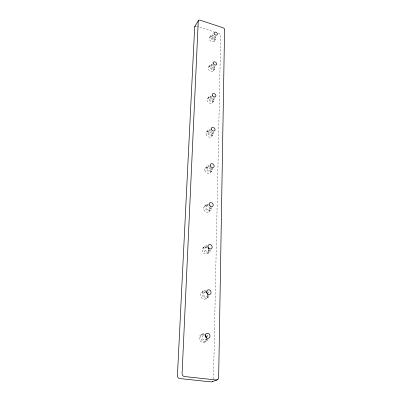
<?xml version="1.0" encoding="UTF-8"?>
<svg xmlns="http://www.w3.org/2000/svg" width="402" height="402" viewBox="0 0 402 402"><rect width="100%" height="100%" fill="white"/><g stroke="black" fill="none" stroke-linecap="round" stroke-linejoin="round"><path stroke-width="0.3" stroke-dasharray="2.01 1.51" d="M213.487 378.87L220.708 35.431A1.869 1.286 36.1 0 0 219.055 33.477L217.864 33.095M209.553 37.527L210.769 35.647M211.648 36.366L212.929 34.396M214.593 38.758A1.899 1.317 35.7 0 0 213.155 36.125A1.899 1.317 35.7 0 0 211.608 37.808A1.899 1.317 35.7 0 0 214.593 38.758L216.206 36.311M214.241 41.336A3.025 2.105 35.7 0 0 211.954 37.135A3.025 2.105 35.7 0 0 209.482 39.833A3.025 2.105 35.7 0 0 214.241 41.336L215.472 39.476M208.583 67.084L209.829 65.27M210.738 66.008L212.713 63.159M213.774 68.471A1.955 1.407 36.7 0 0 212.296 65.712A1.955 1.407 36.7 0 0 210.693 67.546A1.955 1.407 36.7 0 0 213.774 68.471L215.768 65.637M213.417 70.998A3.115 2.246 36.6 0 0 211.06 66.601A3.115 2.246 36.6 0 0 208.507 69.541A3.115 2.246 36.6 0 0 213.417 70.998L214.683 69.209M207.543 98.575L208.829 96.847M209.769 97.606L211.462 95.334M212.904 100.133A2.015 1.502 37.9 0 0 211.377 97.239A2.015 1.502 37.9 0 0 209.718 99.244A2.015 1.502 37.9 0 0 212.904 100.133L214.954 97.425M212.537 102.605A3.211 2.402 37.9 0 0 210.105 97.987A3.211 2.402 37.9 0 0 207.462 101.198A3.211 2.402 37.9 0 0 212.537 102.605L213.844 100.892M206.437 132.203L207.759 130.565M208.733 131.348L210.477 129.198M211.975 133.951L213.738 131.821M211.598 136.353L212.944 134.735M205.251 168.187L206.613 166.659M207.623 167.463L209.678 165.177M210.975 170.152L212.643 168.337M210.593 172.458L211.985 170.956M204.517 206.231L205.924 204.834M206.769 205.874L208.467 204.201M209.573 209.336L211.291 207.683M208.985 211.743A3.553 2.955 46.1 0 0 207.668 206.07A3.553 2.955 46.1 0 0 203.578 209.166A3.553 2.955 46.1 0 0 208.985 211.743L210.417 210.377M203.171 247.672L204.628 246.436M205.497 247.521L206.819 246.411M208.412 251.149L210.191 249.687M207.804 253.451L209.286 252.24M201.719 292.36L203.226 291.309M204.131 292.45L205.955 291.194M207.156 296.259L208.537 295.334M206.533 298.42L208.065 297.405M201.1 334.745L202.658 333.891M203.306 335.283L204.402 334.685M205.467 339.941L207.125 339.072M204.538 342.162L206.115 341.343M196.483 26.17L213.708 31.748M213.462 97.611A3.221 2.402 37.9 0 1 212.502 101.595A3.221 2.402 37.9 0 1 208.397 98.274A3.221 2.402 37.9 0 1 212.166 96.565M208.457 249.386A3.703 3.171 51.9 0 1 205.673 254.064A3.703 3.171 51.9 0 1 202.337 248.798A3.703 3.171 51.9 0 1 207.94 248.572M210.341 249.974A3.718 3.176 51.8 0 1 206.849 252.813A3.718 3.176 51.8 0 1 203.553 248.707A3.718 3.176 51.8 0 1 207.055 245.883M209.075 249.737A2.327 1.985 51.8 0 1 206.708 251.461A2.327 1.985 51.8 0 1 204.874 248.572A2.327 1.985 51.8 0 1 207.563 247.351M211.341 207.447A3.573 2.965 46.1 0 1 208.357 210.879A3.573 2.965 46.1 0 1 204.914 206.633A3.573 2.965 46.1 0 1 209.1 204.688M209.879 205.176A3.573 2.965 46.1 0 1 210.537 205.829M210.156 207.507A2.231 1.849 46.1 0 1 208.286 209.648A2.231 1.849 46.1 0 1 206.136 206.995A2.231 1.849 46.1 0 1 208.754 205.779M213.738 65.551A3.126 2.246 36.7 0 1 213.824 69.742A3.126 2.246 36.7 0 1 209.437 66.822A3.126 2.246 36.7 0 1 213.06 65.104M213.02 131.941A3.327 2.573 39.7 0 1 211.311 135.554A3.327 2.573 39.7 0 1 207.337 132.358A3.327 2.573 39.7 0 1 210.432 129.861M209.02 295.867A3.904 3.402 60.1 0 1 204.623 297.837A3.904 3.402 60.1 0 1 202.251 292.852A3.904 3.402 60.1 0 1 206.658 290.897M207.497 291.405A3.904 3.402 60.1 0 1 209.07 293.932M207.633 295.947A3.884 3.387 60.3 0 1 203.402 298.972A3.884 3.387 60.3 0 1 200.849 293.601A3.884 3.387 60.3 0 1 205.975 292.45M207.754 295.299A2.442 2.126 60.1 0 1 205.005 296.525A2.442 2.126 60.1 0 1 203.528 293.41A2.442 2.126 60.1 0 1 206.281 292.189M212.065 167.966A3.442 2.759 42.3 0 1 210.291 171.885A3.442 2.759 42.3 0 1 206.176 168.594A3.442 2.759 42.3 0 1 209.387 165.82M210.326 167.423A2.151 1.724 42.3 0 1 210.382 170.614A2.151 1.724 42.3 0 1 207.347 168.674A2.151 1.724 42.3 0 1 209.859 167.126M207.884 339.122A4.11 3.593 69.2 0 1 203.322 341.383A4.11 3.593 69.2 0 1 200.869 336.112A4.11 3.593 69.2 0 1 205.442 333.866M207.045 335.122A4.11 3.593 69.2 0 1 208.035 338.097M206.452 338.931A4.09 3.583 69.5 0 1 202.065 342.318A4.09 3.583 69.5 0 1 199.422 336.635A4.09 3.583 69.5 0 1 204.739 335.238M206.573 338.554A2.568 2.246 69.2 0 1 203.914 340.037A2.568 2.246 69.2 0 1 202.105 337.092A2.568 2.246 69.2 0 1 204.457 335.102M214.552 36.014A3.04 2.105 35.7 0 1 214.638 39.959A3.04 2.105 35.7 0 1 210.392 37.095A3.04 2.105 35.7 0 1 213.894 35.572M206.065 134.253A3.311 2.568 39.7 0 0 211.1 136.806A3.311 2.568 39.7 0 0 209.869 131.791A3.311 2.568 39.7 0 0 206.065 134.253M208.502 132.63A2.08 1.608 39.7 0 0 211.663 134.238A2.08 1.608 39.7 0 0 210.889 131.092A2.08 1.608 39.7 0 0 208.502 132.63M204.864 170.393A3.427 2.754 42.3 0 0 210.08 172.96A3.427 2.754 42.3 0 0 208.804 167.634A3.427 2.754 42.3 0 0 204.864 170.393"/><path stroke-width="0.6" d="M194.754 26.678L198.337 20.703M212.261 381.669L217.437 379.749M208.065 247.667A2.327 1.985 51.8 0 1 209.015 249.165M206.281 292.189A2.442 2.126 60.1 0 1 207.849 294.706M205.472 335.971A4.09 3.583 69.5 0 1 206.357 337.881M205.588 335.59A2.568 2.246 69.2 0 1 206.668 337.916M195.603 26.08A1.904 1.317 34.3 0 0 194.674 27.029L177.433 375.584A2.719 2.407 79.3 0 0 179.729 378.548L211.09 381.9A2.683 2.306 76.5 0 0 212.753 381.297M224.567 29.658L218.658 377.543A2.729 2.332 75.7 0 1 216.251 379.98L184.428 376.533A2.764 2.442 78.3 0 1 182.091 373.518L198.261 21.055A1.925 1.322 34.4 0 1 200.08 20.2L222.889 27.683A1.894 1.291 36.2 0 1 224.567 29.658M205.472 334.896A2.598 2.266 68.7 0 0 208.226 338.383A2.598 2.266 68.7 0 0 209.367 334.273A2.598 2.266 68.7 0 0 205.472 334.896M210.266 165.654A2.171 1.734 42.3 0 0 213.568 167.287A2.171 1.734 42.3 0 0 212.753 163.926A2.171 1.734 42.3 0 0 210.266 165.654M209.161 204.794A2.256 1.859 46 0 0 212.583 206.442A2.256 1.859 46 0 0 211.738 202.854A2.256 1.859 46 0 0 209.161 204.794M211.296 129.198A2.1 1.613 39.7 0 0 214.482 130.826A2.1 1.613 39.7 0 0 213.693 127.66A2.1 1.613 39.7 0 0 211.296 129.198M214.171 33.879A1.915 1.317 35.8 0 0 217.175 34.843A1.915 1.317 35.8 0 0 215.723 32.19A1.915 1.317 35.8 0 0 214.171 33.879M213.331 63.752A1.97 1.407 36.7 0 0 216.432 64.692A1.97 1.407 36.7 0 0 214.939 61.913A1.97 1.407 36.7 0 0 213.331 63.752M212.437 95.616A2.035 1.507 38 0 0 215.643 96.525A2.035 1.507 38 0 0 214.1 93.606A2.035 1.507 38 0 0 212.437 95.616M207.904 246.361A2.352 2 51.7 0 0 211.07 248.858A2.352 2 51.7 0 0 211.161 245.074A2.352 2 51.7 0 0 207.904 246.361M206.618 291.822A2.467 2.141 59.8 0 0 209.909 294.4A2.467 2.141 59.8 0 0 210.005 290.309A2.467 2.141 59.8 0 0 206.618 291.822"/></g></svg>
